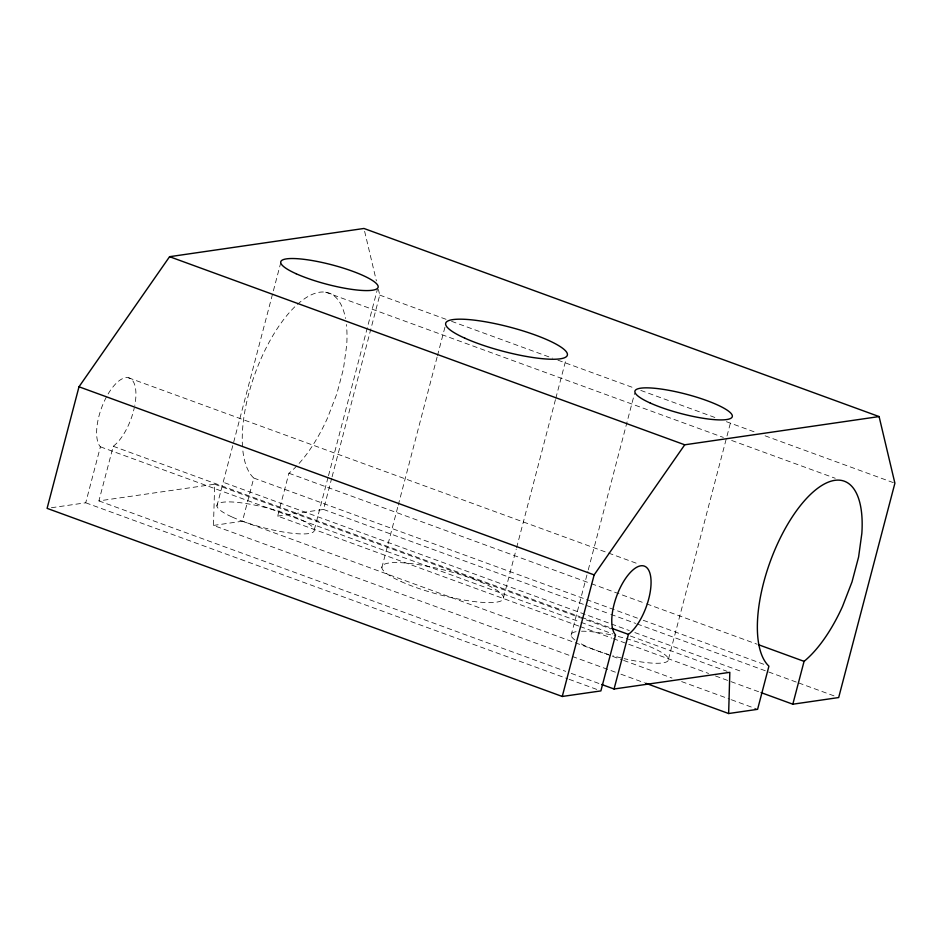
<?xml version="1.0" encoding="UTF-8"?>
<svg xmlns="http://www.w3.org/2000/svg" width="942" height="942" viewBox="0 0 942 942"><rect width="100%" height="100%" fill="white"/><g stroke="black" fill="none" stroke-linecap="round" stroke-linejoin="round"><path stroke-width="0.71" stroke-dasharray="4.71 3.53" d="M615.385 672.176L213.481 525.424L214.67 484.223L98.91 500.897L113.24 446.272A37.715 15.731 -69.9 0 0 134.235 408.063M51.386 507.738L85.722 502.793L100.405 446.826A37.715 15.731 -69.9 0 1 113.452 386.314A37.715 15.731 -69.9 0 1 134.777 405.437M216.931 506.019L280.775 262.653M213.481 525.424L242.435 521.22L253.763 478.053A100.582 41.966 -69.9 0 1 242.6 448.051M578.753 626.041L277.666 516.098L288.911 473.249A100.582 41.966 -69.9 0 0 327.404 418.248L336.859 393.78L343.441 368.887L346.691 345.267A100.582 41.966 -69.9 0 0 346.397 324.519M314.298 529.828L328.11 477.17M328.487 475.745L377.401 289.312M277.666 516.098L323.518 509.445L331.714 478.218M332.09 476.793L379.756 295.105L378.401 289.43M381.84 567.696L397.901 506.502M398.266 505.077L437.1 357.077M437.477 355.652L444.942 327.192M503.558 597.463L516.251 549.08M516.616 547.655L555.45 399.643M555.827 398.219L565.907 359.797M571.099 635.344L587.902 571.299M588.267 569.875L634.567 393.403M668.467 659.153L731.192 420.061M379.756 295.105L446.049 319.314M451.571 321.328L552.389 358.137M557.911 360.162L635.249 388.398M640.784 390.412L716.744 418.154M726.412 421.686L755.413 432.272M765.081 435.805L894.9 483.211M325.602 292.185L723.362 437.429M731.651 440.456L835.236 478.277M128.607 377.824L638.229 563.917M288.911 473.249L589.986 583.192M591.376 583.699L645.235 603.363M646.612 603.869L757.109 644.21M253.763 478.053L637.71 618.246M643.233 620.272L764.774 664.652M323.518 509.445L609.415 613.831M610.793 614.337L635.65 623.416M637.028 623.922L797.238 682.42M798.628 682.926L834.53 696.044M224.667 482.787L609.992 623.486M611.37 623.993L629.327 630.551M634.849 632.565L739.823 670.892M113.24 446.272L580.06 616.727M581.438 617.234L610.44 627.831M214.67 484.223L611.052 628.962M630.386 636.027L727.071 671.328M100.405 446.826L579.648 621.814M581.037 622.321L612.795 633.919M580.131 626.548L611.9 638.146M613.277 638.652L708.572 673.448M715.473 675.967L759.676 692.111M242.435 521.22L611.193 655.867M612.583 656.374L622.25 659.906M623.628 660.401L671.964 678.052M681.631 681.584L729.968 699.235M731.357 699.741L756.214 708.82M620.908 674.189L644.387 682.762M98.91 500.897L565.73 671.352M571.252 673.377L600.254 683.963M85.722 502.793L567.732 678.805M569.109 679.312L598.111 689.897M364.625 231.308L376.388 280.928M618.246 636.509A50.291 10.021 14.7 0 1 668.408 658.835A50.291 10.021 14.7 0 1 624.134 658.646M621.32 657.975A50.291 10.021 14.7 0 1 612.83 655.738M608.662 654.525A50.291 10.021 14.7 0 1 578.388 642.303M574.879 639.971A50.291 10.021 14.7 0 1 576.857 631.564M581.508 631.222A50.291 10.021 14.7 0 1 615.432 635.838M297.425 304.348A100.582 41.966 -69.9 0 1 345.514 318.514M242.506 446.755A100.582 41.966 -69.9 0 1 296.447 305.243M401.021 581.544A62.855 12.529 14.7 0 0 501.98 600.431A62.855 12.529 14.7 0 0 425.089 565.777A62.855 12.529 14.7 0 0 401.021 581.544M232.274 517.087A50.291 10.021 14.7 0 0 313.038 532.195A50.291 10.021 14.7 0 0 251.526 504.476A50.291 10.021 14.7 0 0 232.274 517.087"/><path stroke-width="1.41" d="M761.054 692.606L792.823 704.204L804.068 661.355A100.582 41.966 -69.9 0 0 842.56 606.354L852.015 581.885L858.598 556.993L861.848 533.372A100.582 41.966 -69.9 0 0 795.13 512.672A100.582 41.966 -69.9 0 0 768.919 666.159L757.592 709.326L728.637 713.53L729.826 672.329L614.066 689.002L601.632 684.469M792.823 704.204L838.674 697.551L894.9 483.211L879.098 416.576L363.953 228.47L169.584 256.695L78.998 386.785L47.1 508.362L562.256 696.468L600.878 690.91L615.562 634.932A37.715 15.731 -69.9 0 1 624.346 580.307A37.715 15.731 -69.9 0 1 650.957 579.177A37.715 15.731 -69.9 0 1 628.396 634.378L614.066 689.002M562.256 696.468L594.143 574.891L684.74 444.801L879.098 416.576M169.584 256.695L684.74 444.801M78.998 386.785L594.143 574.891M758.487 644.717L804.068 661.355M611.817 628.326L628.396 634.378M645.765 683.268L728.637 713.53M296.118 273.733A50.291 10.021 14.7 0 0 376.882 288.841A50.291 10.021 14.7 0 0 315.37 261.111A50.291 10.021 14.7 0 0 296.118 273.733M464.865 338.19A62.855 12.529 14.7 0 0 565.824 357.065A62.855 12.529 14.7 0 0 488.933 322.411A62.855 12.529 14.7 0 0 464.865 338.19M650.286 403.058A50.291 10.021 14.7 0 0 731.051 418.166A50.291 10.021 14.7 0 0 669.538 390.435A50.291 10.021 14.7 0 0 650.286 403.058"/></g></svg>
